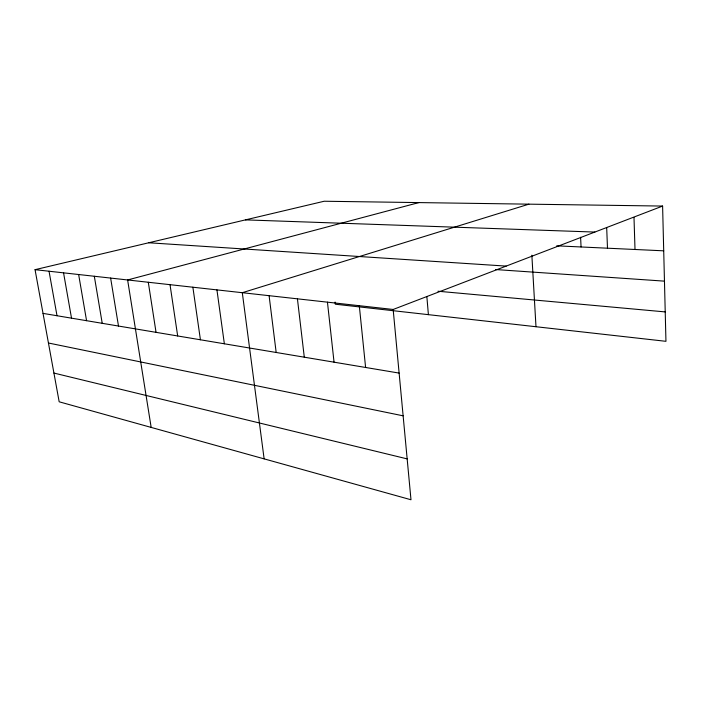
<?xml version="1.0" encoding="UTF-8"?>
<svg xmlns="http://www.w3.org/2000/svg" width="701" height="701" viewBox="0 0 701 701"><rect width="100%" height="100%" fill="white"/><g stroke="black" fill="none" stroke-linecap="round" stroke-linejoin="round"><path stroke-width="1.05" d="M393.165 309.465L410.988 499.76L59.173 401.796L35.05 269.675L393.165 309.465L662.603 206.068L665.95 341.317L335.323 304.208L335.096 302.061M528.913 204.166L242.301 292.703L264.128 458.866M418.883 202.589L127.617 279.962L151.171 427.417M35.05 269.675L324.186 201.24L662.603 206.068M245.429 219.877L594.86 232.066M556.725 245.832L663.716 250.827M148.743 242.765L506.166 266.1M495.537 269.543L664.46 281.145M437.95 291.23L665.223 311.91M43.033 313.391L399.123 373.09M48.439 343.008L403.128 415.824M53.933 373.063L407.158 458.883M49.035 271.226L57.009 315.739M63.554 272.838L71.52 318.166M78.643 274.52L86.573 320.69M94.32 276.255L102.223 323.319M110.627 278.069L118.495 326.044M148.297 282.258L156.043 332.335M170.019 284.667L177.677 335.963M192.871 287.208L200.425 339.783M216.933 289.881L224.355 343.788M269.096 295.673L276.176 352.48M297.426 298.828L304.295 357.195M327.446 302.157L334.053 362.18M359.298 305.697L365.607 367.473M426.856 296.558L428.39 314.653M531.857 255.199L535.985 326.727M580.612 237.253L581.059 246.962M606.698 227.807L607.487 248.198M633.993 217.415L635.01 249.486"/></g></svg>
